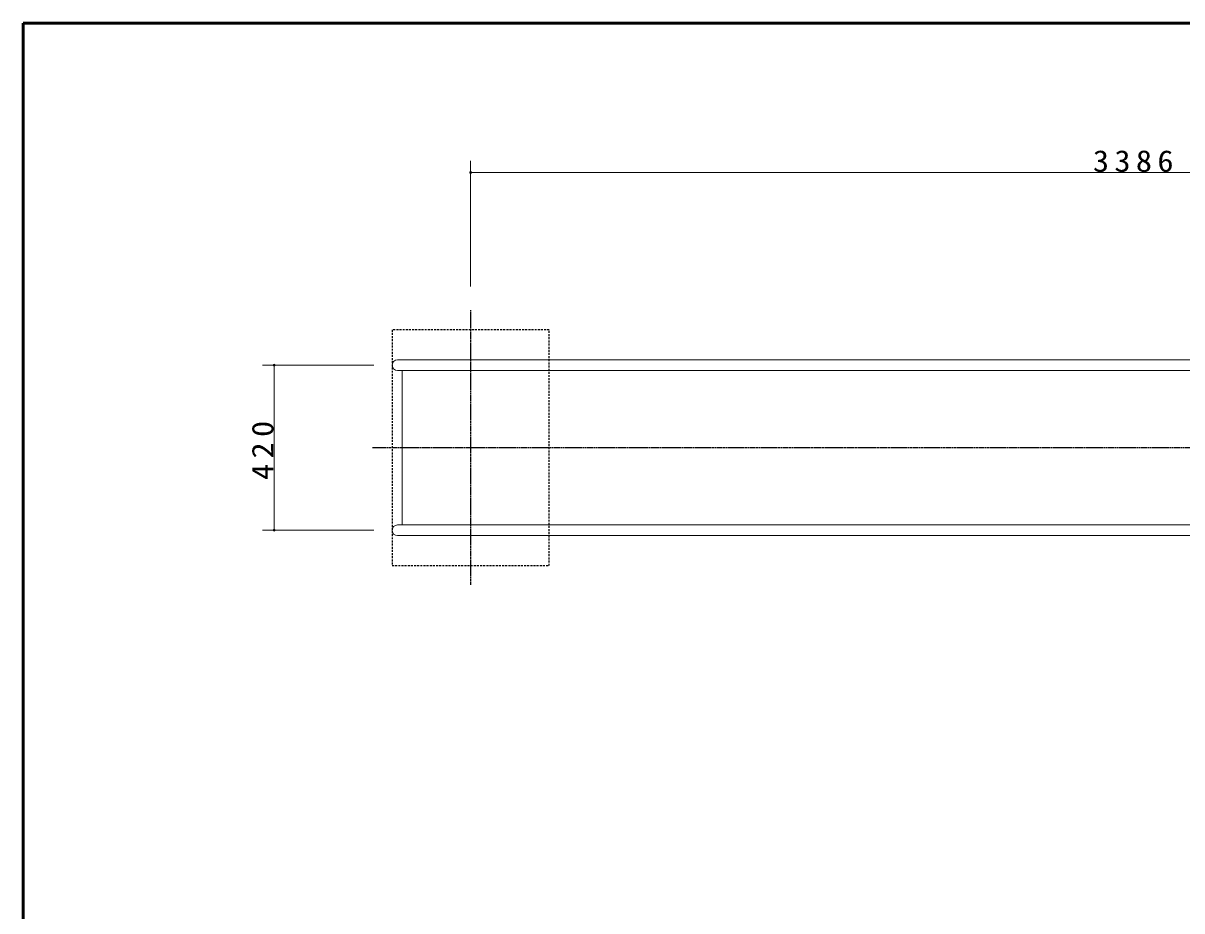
# Model space of a CAD drawing. Units: millimetres at full size. Extents: x -11723 to 28, y -1854 to 8010.
# Drawn here: x -11550 to -8601, y 5752 to 8010 of the extents above; entities that cross this region are included whole.
import ezdxf

# ---------------------------------------------------------------- set-up
doc = ezdxf.new("R2010")
doc.units = ezdxf.units.MM
doc.linetypes.add('USER2', pattern=[6, 3, -1, 1, -1])
doc.linetypes.add('USER4', pattern=[8, 5, -3])
for name, color, linetype, lineweight in [('A3図枠', 7, 'Continuous', 25), ('線', 2, 'Continuous', 25), ('補助', 2, 'Continuous', 13)]:
    doc.layers.add(name, color=color, linetype=linetype, lineweight=lineweight)
doc.styles.add('ＭＳ ゴシック', font='')
doc.styles.get('ＭＳ ゴシック').set_extended_font_data('MS Gothic')

# ---------------------------------------------------------------- blocks, each defined once
blk = doc.blocks.new('dimension_origin')
at = {"color": 0, "linetype": 'Continuous', "lineweight": -2}
blk.add_circle((0, 0), 1.25, dxfattribs=at)

msp = doc.modelspace()

# ---------------------------------------------------------------- linework, layer by layer
at = {"layer": 'A3図枠', "lineweight": 50}
for p, q in [((-11550, 8010), (-11550, 0)), ((0, 8010), (-11550, 8010))]:
    msp.add_line(p, q, dxfattribs=at)
at = {"layer": '線', "color": 20, "linetype": 'USER2'}
for p, q in [((-10411.089, 7280), (-10411.089, 6580)), ((-5317.828, 6930), (-10661.246, 6930))]:
    msp.add_line(p, q, dxfattribs=at)
at = {"layer": '線', "color": 7, "lineweight": 13}
for p, q in [((-10597.489, 7153.6), (-7476.758, 7153.6)), ((-10597.489, 7126.4), (-7476.758, 7126.4)), ((-10585.389, 6733.6), (-10585.389, 7126.4)), ((-10597.489, 6733.6), (-7476.758, 6733.6)), ((-10597.489, 6706.4), (-7476.758, 6706.4))]:
    msp.add_line(p, q, dxfattribs=at)
at = {"layer": '線', "color": 4, "linetype": 'USER4'}
msp.add_lwpolyline([(-10611.089, 6630), (-10211.089, 6630), (-10211.089, 7230), (-10611.089, 7230)], close=True, dxfattribs=at)
at = {"layer": '線', "color": 7, "lineweight": 13}
for centre in [(-10597.489, 7140), (-10597.489, 6720)]:
    msp.add_arc(centre, 13.6, 90, 270, dxfattribs=at)
at = {"layer": '補助'}
for p, q in [((-10411.089, 7340), (-10411.089, 7660)), ((-10411.089, 7630), (-7024.958, 7630)), ((-10657.489, 7140), (-10941.246, 7140)), ((-10911.246, 6720), (-10911.246, 7140)), ((-10657.489, 6720), (-10941.246, 6720))]:
    msp.add_line(p, q, dxfattribs=at)

# ---------------------------------------------------------------- block references
at = {"layer": '補助', "xscale": 2, "yscale": 2}
msp.add_blockref('dimension_origin', (-10411.089, 7630), dxfattribs=at)
for p, rotation in [((-10911.246, 7140), 270), ((-10911.246, 6720), 90)]:
    msp.add_blockref('dimension_origin', p, dxfattribs=dict(at, rotation=rotation))

# ---------------------------------------------------------------- texts
at = {"layer": '補助', "insert": (-8718.024, 7631), "char_height": 54.99, "attachment_point": 8, "style": 'ＭＳ ゴシック'}
msp.add_mtext('\\T1.33;\\W1.1;3386', dxfattribs=at)
at = {"layer": '補助', "insert": (-10912.246, 6930), "char_height": 54.99, "attachment_point": 8, "rotation": 90, "style": 'ＭＳ ゴシック'}
msp.add_mtext('\\T1.33;\\W1.1;420', dxfattribs=at)

doc.saveas('drawing.dxf')
